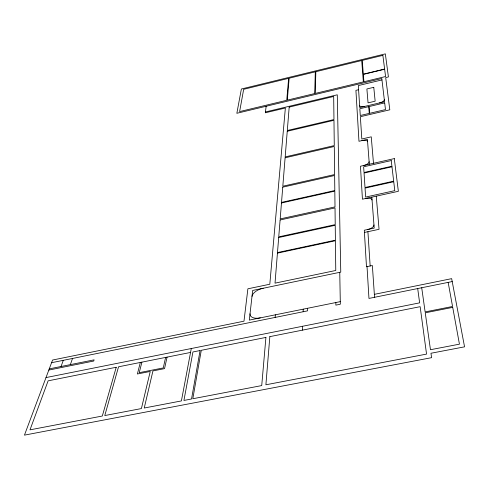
<?xml version="1.0" encoding="UTF-8"?>
<svg xmlns="http://www.w3.org/2000/svg" width="489" height="489" viewBox="0 0 489 489"><rect width="100%" height="100%" fill="white"/><g stroke="black" fill="none" stroke-linecap="round" stroke-linejoin="round"><path stroke-width="0.73" d="M307.636 308.266L307.557 310.857L51.577 362.704M302.471 330.136L302.612 326.261M303.137 311.756L303.229 309.158M275.154 317.422L275.356 314.818M266.163 106.26L265.325 112.794L285.362 108.014L269.812 284.231L247.886 288.803L243.98 321.187L52.574 360.038L24.45 435.131L431.591 357.673L430.968 353.254L464.55 346.835L451.659 278.651L374.354 294.347M191.291 348.529L181.395 400.925L144.237 408.022L152.941 370.919L164.542 368.627L167.067 357.129M165.612 357.416L163.283 367.924L139.237 372.673L141.896 362.147M140.319 362.459L137.391 373.987L150.239 371.451L141.407 408.566L104.78 415.558L118.54 366.799L190.551 352.447M70.361 364.629L72.513 358.461M61.058 366.505L63.277 360.332M381.964 79.915L358.315 85.581L359.757 107.574L384.55 101.724L381.799 78.515L236.847 113.295L241.377 89.004L385.338 53.869L388.419 76.932L385.699 77.58L389.806 109.811L360.356 116.706L361.823 139.01L371.255 136.834L373.486 163.295M265.429 111.975L337.276 94.805L340.766 272.11L252.672 290.442L249.317 320.106L340.289 301.64M358.584 89.713L355.919 90.349L358.969 141.284L367.41 139.341L369.317 164.237M364.427 232.44L379.054 229.31L376.261 196.162M452.215 281.566L368.963 298.424L367.031 266.646M49.261 368.883L94.114 359.843L93.735 361.029L48.814 370.069M45.997 377.587L419.629 302.856L417.698 288.553M448.156 282.385L452.557 306.481L425.13 311.915L421.714 287.74M371.829 197.134L374.201 228.106L364.293 230.233L366.481 266.756L372.361 265.533L374.556 297.294M367.911 231.694L370.161 265.992M339.757 272.318L340.332 304.219L335.864 305.13L335.833 302.544M252.006 296.346A10.911 5.703 -18.7 0 1 263.229 288.241M260.331 317.868A11.192 5.996 -19 0 1 250.032 313.773M373.957 224.94A6.449 3.172 -14.8 0 1 367.765 229.488M365.729 198.479A6.186 2.91 -14.9 0 1 372.05 200.013M364.653 106.419A5.086 1.987 -14.9 0 1 359.623 105.551M384.311 99.719A5.104 1.993 -14.6 0 1 379.562 102.898M369.122 161.706A5.776 2.537 -14.9 0 1 363.565 165.539M361.927 140.606A5.568 2.347 -14.9 0 1 367.587 141.663M315.839 71.706L315.246 93.43L363.358 81.877L361.707 60.52L315.839 71.706M315.313 71.834L314.696 93.564L287.287 100.141L289.164 78.216L315.313 71.834M277.434 253.131L275.02 283.149L335.772 270.478L335.417 240.741L277.434 253.131M278.693 237.526L277.483 252.562L335.405 240.178L335.228 225.288L278.693 237.526M280.105 219.977L278.742 236.865L335.222 224.634L335.02 207.929L280.105 219.977M281.468 202.984L280.191 218.925L335.008 206.89L334.818 191.126L281.468 202.984M282.746 187.159L281.517 202.391L334.812 190.539L334.635 175.484L282.746 187.159M285.105 157.8L282.819 186.223L334.623 174.555L334.287 146.486L285.105 157.8M287.245 131.266L285.179 156.908L334.274 145.6L333.969 120.3L287.245 131.266M289.188 107.097L287.306 130.508L333.963 119.554L333.687 96.474L289.188 107.097M269.83 336.64L265.9 384.782L426.549 354.097L420.149 306.682L269.83 336.64M265.918 337.422L261.725 385.583L192.813 398.743L201.272 350.307L265.918 337.422M288.644 78.338L286.737 100.276L239.622 111.59L243.669 89.31L288.644 78.338M200.08 350.546L191.541 398.987L183.925 400.442L192.929 351.97L200.08 350.546M116.223 367.263L102.317 416.029L29.988 429.849L48.124 380.839L116.223 367.263M382.869 55.361L362.239 60.391L363.321 74.175L384.611 69.035L382.869 55.361M384.641 69.242L363.339 74.383L363.914 81.742L385.57 76.541L384.641 69.242M373.773 87.323L366.891 88.961L368.052 102.867L375.149 101.192L373.773 87.323M368.706 106.645L359.831 108.735L360.277 115.508L369.274 113.399L368.706 106.645M384.684 102.879L369.122 106.547L369.696 113.301L385.479 109.597L384.684 102.879M394.299 158.601L360.46 166.236L362.435 199.2L398.358 191.303L394.299 158.601M391.243 160.575L363.645 166.798L364.024 172.495L391.909 166.236L391.243 160.575M391.976 166.792L364.06 173.051L365.008 187.513L393.669 181.156L391.976 166.792M393.743 181.743L365.045 188.106L365.638 197.067L394.788 190.649L393.743 181.743M452.722 307.379L425.259 312.819L430.467 349.721L459.44 344.17L452.722 307.379"/></g></svg>
